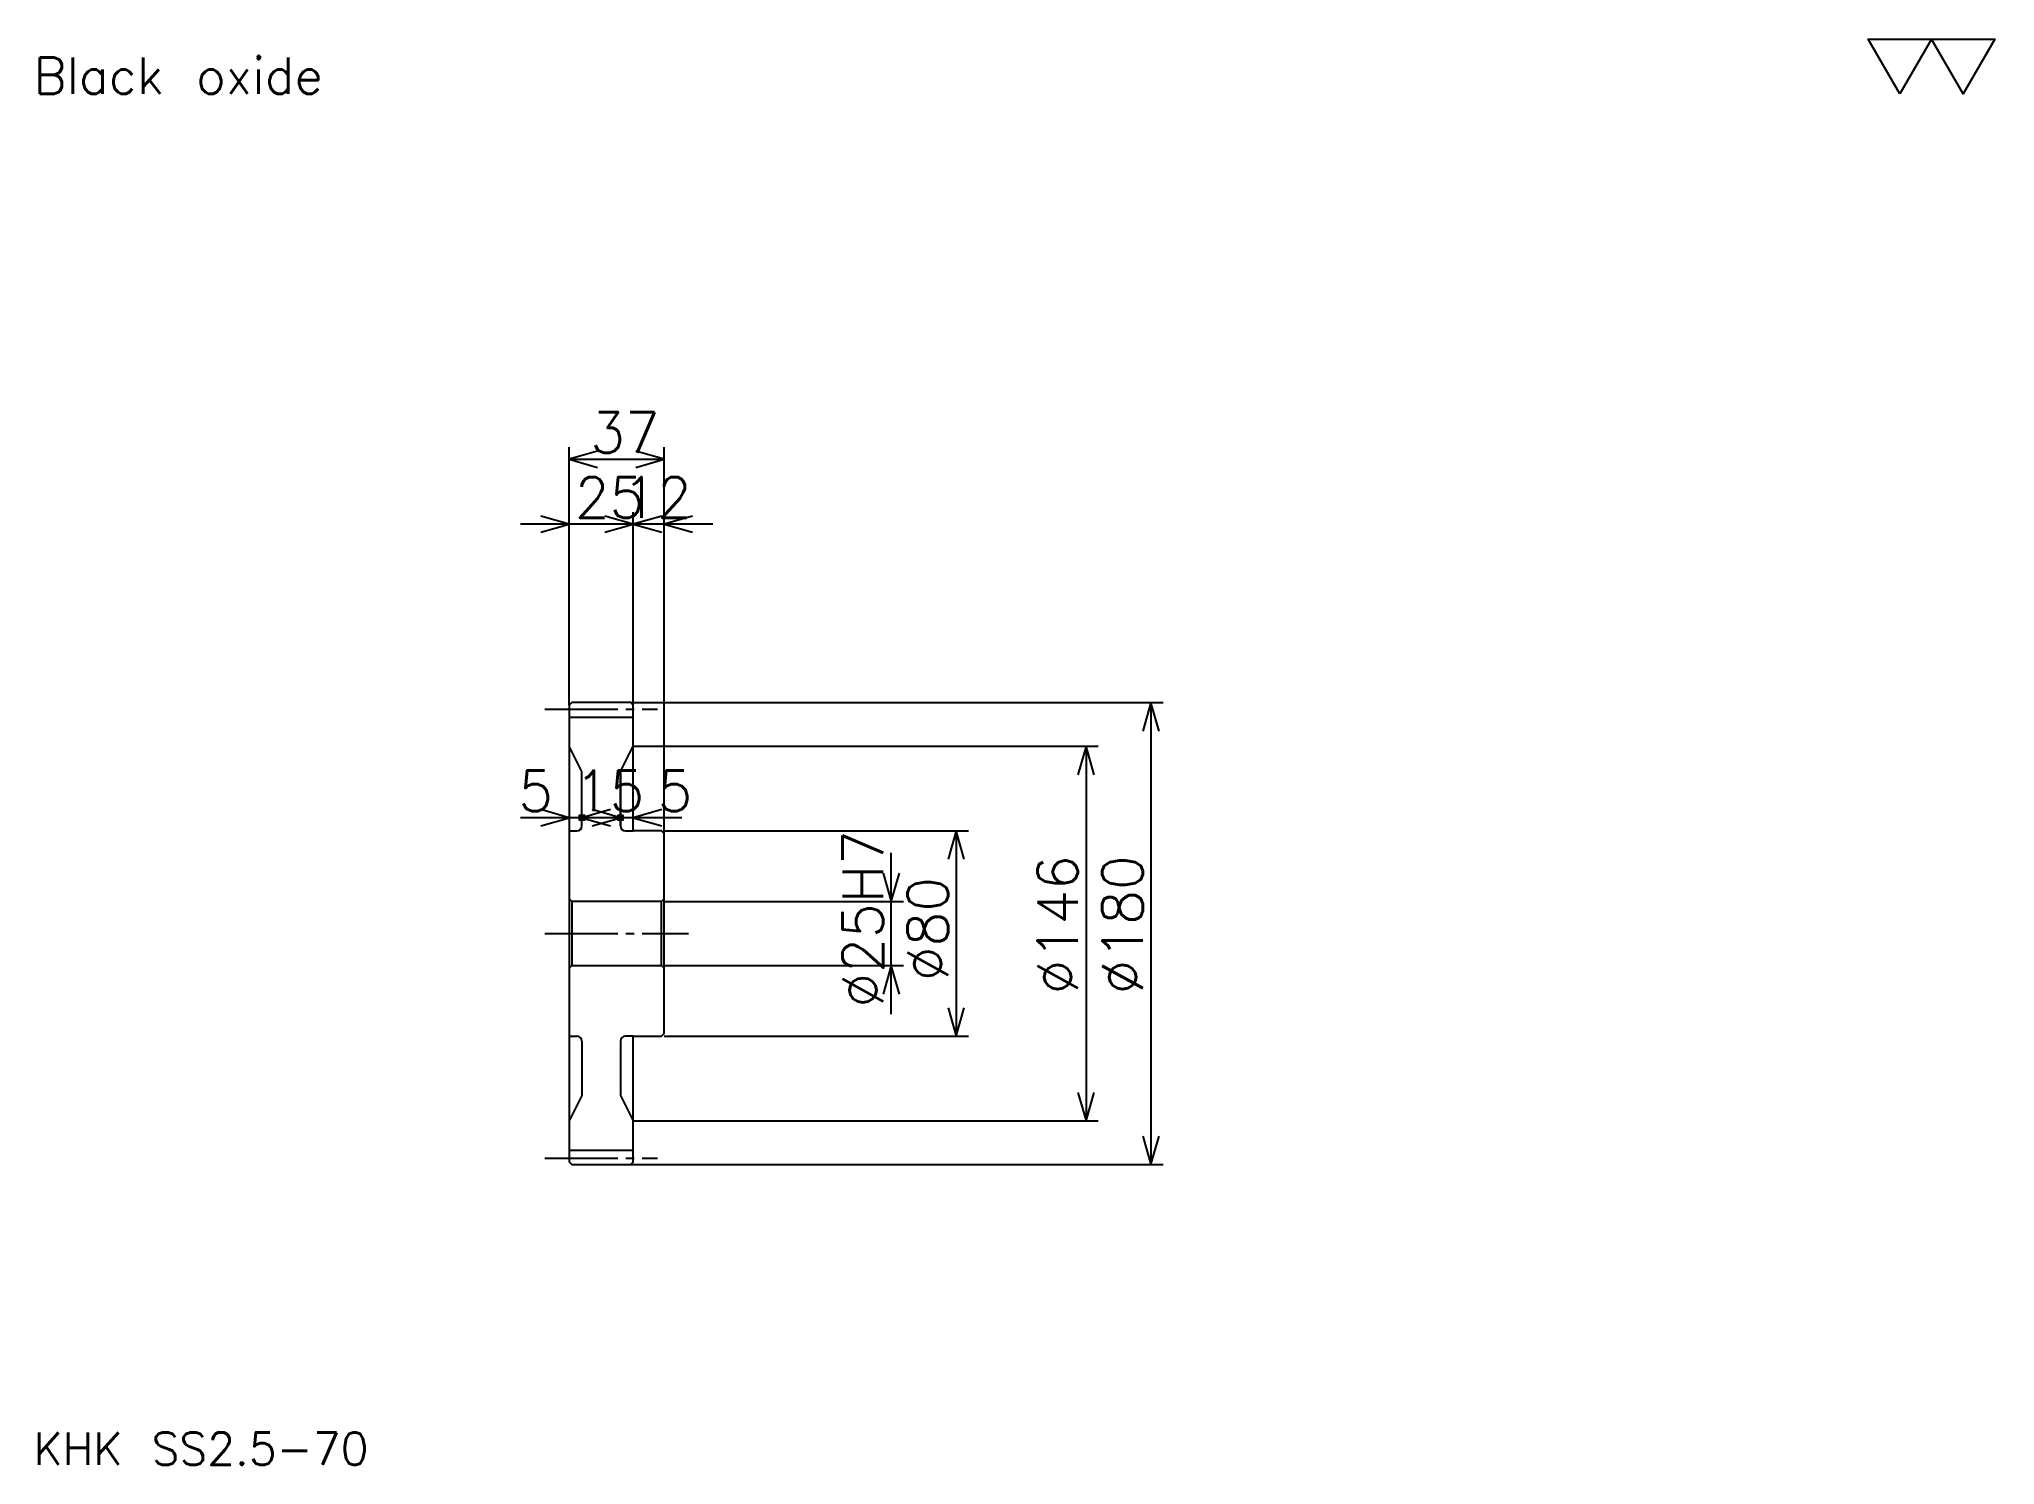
# Model space of a CAD drawing. Extents: x 34 to 796, y 35 to 591.
import ezdxf

# ---------------------------------------------------------------- set-up
doc = ezdxf.new("R2010")
doc.units = 0
doc.linetypes.add('DASHDOT', pattern=[37.945945, 28.459459, -3.162162, 3.162162, -3.162162])
doc.layers.get('0').update_dxf_attribs({"linetype": 'CONTINUOUS'})
doc.layers.add('DASHDOT', color=6, linetype='DASHDOT')
doc.styles.add('KANJI', font='TXT', dxfattribs={"bigfont": 'BIGFONT'})

msp = doc.modelspace()

# ---------------------------------------------------------------- linework, layer by layer
at = {"color": 5}
for p, q in [((240.324326, 331.905396), (240.324326, 431.513519)), ((277.324341, 331.905396), (277.324341, 431.513519)), ((240.324326, 426.770264), (277.324341, 426.770264)), ((265.324341, 331.905396), (265.324341, 406.216217)), ((284.297302, 401.472961), (221.351349, 401.472961)), ((296.297302, 401.472961), (246.351349, 401.472961)), ((240.324326, 330.905396), (240.324326, 331.905396)), ((264.324341, 331.905396), (277.324341, 331.905396)), ((265.324341, 330.905396), (265.324341, 331.905396)), ((277.324341, 331.905396), (471.797302, 331.905396)), ((277.324341, 280.905396), (277.324341, 331.905396)), ((467.054077, 331.905396), (467.054077, 151.905411)), ((265.324341, 314.905396), (277.324341, 314.905396)), ((277.324341, 314.905396), (446.5, 314.905396)), ((441.756775, 314.905396), (441.756775, 168.905411)), ((264.297302, 287.067566), (221.351349, 287.067566)), ((279.297302, 287.067566), (226.351349, 287.067566)), ((284.297302, 287.067566), (241.351349, 287.067566)), ((277.324341, 281.905396), (395.905396, 281.905396)), ((391.16217, 281.905396), (391.16217, 201.905411)), ((365.864868, 210.432434), (365.864868, 273.378387)), ((277.324341, 254.405411), (370.608093, 254.405411)), ((277.324341, 229.405411), (370.608093, 229.405411)), ((277.324341, 201.905411), (395.905396, 201.905411)), ((265.324341, 168.905411), (277.324341, 168.905411)), ((277.324341, 168.905411), (446.5, 168.905411)), ((264.324341, 151.905411), (277.324341, 151.905411)), ((277.324341, 151.905411), (471.797302, 151.905411))]:
    msp.add_line(p, q, dxfattribs=at)
at = {"color": 4}
for p, q in [((240.324326, 326.280396), (265.324341, 326.280396)), ((260.324341, 305.092346), (260.324341, 283.905396)), ((240.324326, 281.905396), (243.324326, 281.905396)), ((262.324341, 281.905396), (265.324341, 281.905396)), ((277.324341, 255.405411), (276.324341, 254.405411)), ((240.324326, 228.405411), (241.324326, 229.405411)), ((277.324341, 228.405411), (276.324341, 229.405411)), ((240.324326, 201.905411), (243.324326, 201.905411)), ((260.324341, 199.905411), (260.324341, 178.71846)), ((265.324341, 201.905411), (262.324341, 201.905411)), ((240.324326, 157.530411), (265.324341, 157.530411))]:
    msp.add_line(p, q, dxfattribs=at)
at = {"color": 7}
msp.add_lwpolyline([(758.918945, 569.189209), (746.586487, 590.56543), (795.91626, 590.56543), (783.583801, 569.189209), (771.251404, 590.56543), (758.918945, 569.189209)], dxfattribs=at)
at = {"color": 5}
for points in [[(251.391891, 429.932434), (240.324326, 426.770264), (251.391891, 423.608124)], [(266.256744, 423.608124), (277.324341, 426.770264), (266.256744, 429.932434)], [(229.25676, 398.310822), (240.324326, 401.472961), (229.25676, 404.635132)], [(254.25676, 398.310822), (265.324341, 401.472961), (254.25676, 404.635132)], [(276.391907, 404.635132), (265.324341, 401.472961), (276.391907, 398.310822)], [(288.391907, 404.635132), (277.324341, 401.472961), (288.391907, 398.310822)], [(470.216217, 320.83783), (467.054077, 331.905396), (463.891907, 320.83783)], [(444.918915, 303.83783), (441.756775, 314.905396), (438.594604, 303.83783)], [(229.25676, 283.905396), (240.324326, 287.067566), (229.25676, 290.229736)], [(256.391907, 290.229736), (245.324326, 287.067566), (256.391907, 283.905396)], [(249.25676, 283.905396), (260.324341, 287.067566), (249.25676, 290.229736)], [(276.391907, 290.229736), (265.324341, 287.067566), (276.391907, 283.905396)], [(245.324326, 287.067566), (244.375671, 288.016235), (246.27298, 288.016235), (246.27298, 286.118927), (244.375671, 286.118927), (244.375671, 288.016235), (245.324326, 287.067566), (246.27298, 286.118927), (246.27298, 288.016235), (245.324326, 287.067566)], [(260.324341, 287.067566), (259.375671, 288.016235), (261.27298, 288.016235), (261.27298, 286.118927), (259.375671, 286.118927), (259.375671, 288.016235), (260.324341, 287.067566), (261.27298, 286.118927), (261.27298, 288.016235), (260.324341, 287.067566)], [(394.32431, 270.83783), (391.16217, 281.905396), (388, 270.83783)], [(362.702698, 265.472992), (365.864868, 254.405411), (369.027039, 265.472992)], [(369.027039, 218.337845), (365.864868, 229.405411), (362.702698, 218.337845)], [(388, 212.972977), (391.16217, 201.905411), (394.32431, 212.972977)], [(438.594604, 179.972977), (441.756775, 168.905411), (444.918915, 179.972977)], [(463.891907, 162.972977), (467.054077, 151.905411), (470.216217, 162.972977)]]:
    msp.add_lwpolyline(points, dxfattribs=at)
at = {"color": 4}
for points in [[(265.324341, 330.905396), (264.324341, 331.905396), (241.324326, 331.905396), (240.324326, 330.905396), (240.324326, 228.405411)], [(240.324326, 228.405411), (240.324326, 152.905411), (241.324326, 151.905411), (264.324341, 151.905411), (265.324341, 152.905411), (265.324341, 201.905411), (276.324341, 201.905411), (277.324341, 202.905411), (277.324341, 280.905396), (276.324341, 281.905396), (265.324341, 281.905396), (265.324341, 330.905396)], [(245.324326, 283.905396), (245.324326, 305.092346), (240.324326, 314.905396)], [(260.324341, 283.905396), (260.324341, 305.092346), (265.324341, 314.905396)], [(240.324326, 255.405411), (241.324326, 254.405411), (241.324326, 229.405411), (276.324341, 229.405411), (276.324341, 254.405411), (241.324326, 254.405411)], [(245.324326, 199.905411), (245.324326, 178.71846), (240.324326, 168.905411)], [(260.324341, 199.905411), (260.324341, 178.71846), (265.324341, 168.905411)]]:
    msp.add_lwpolyline(points, dxfattribs=at)
for centre, start, end in [((243.324326, 283.905396), 270, 0), ((262.324341, 283.905396), 180, 270), ((243.324326, 199.905411), 0, 90), ((262.324341, 199.905411), 90, 180)]:
    msp.add_arc(centre, 2, start, end, dxfattribs=at)
at = {"layer": 'DASHDOT', "color": 7}
for p, q in [((230.837845, 329.405396), (274.810822, 329.405396)), ((230.837845, 241.905411), (286.810822, 241.905411)), ((230.837845, 154.405411), (274.810822, 154.405411))]:
    msp.add_line(p, q, dxfattribs=at)

# ---------------------------------------------------------------- texts
at = {"color": 7, "style": 'KANJI'}
for s, height, p in [('Black oxide', 14.22973, (31.621622, 569.189209)), ('37', 15.810811, (248.547302, 429.299988)), ('25', 15.810811, (242.547302, 404.002686)), ('12', 15.810811, (261.047302, 404.002686)), ('5', 15.810811, (220.560806, 289.59729)), ('15', 15.810811, (242.547302, 289.59729)), ('5', 15.810811, (274.810822, 289.59729)), ('KHK SS2.5-70', 12.648649, (31.621622, 34.783783))]:
    msp.add_text(s, height=height, dxfattribs=at).set_placement(p)
for s, p in [('%%c25H7', (362.702698, 213.05069)), ('%%c146', (438.594604, 218.189194)), ('%%c180', (463.891907, 218.189194)), ('%%c80', (388, 223.327713))]:
    msp.add_text(s, height=15.810811, rotation=90, dxfattribs=at).set_placement(p)

doc.saveas('drawing.dxf')
